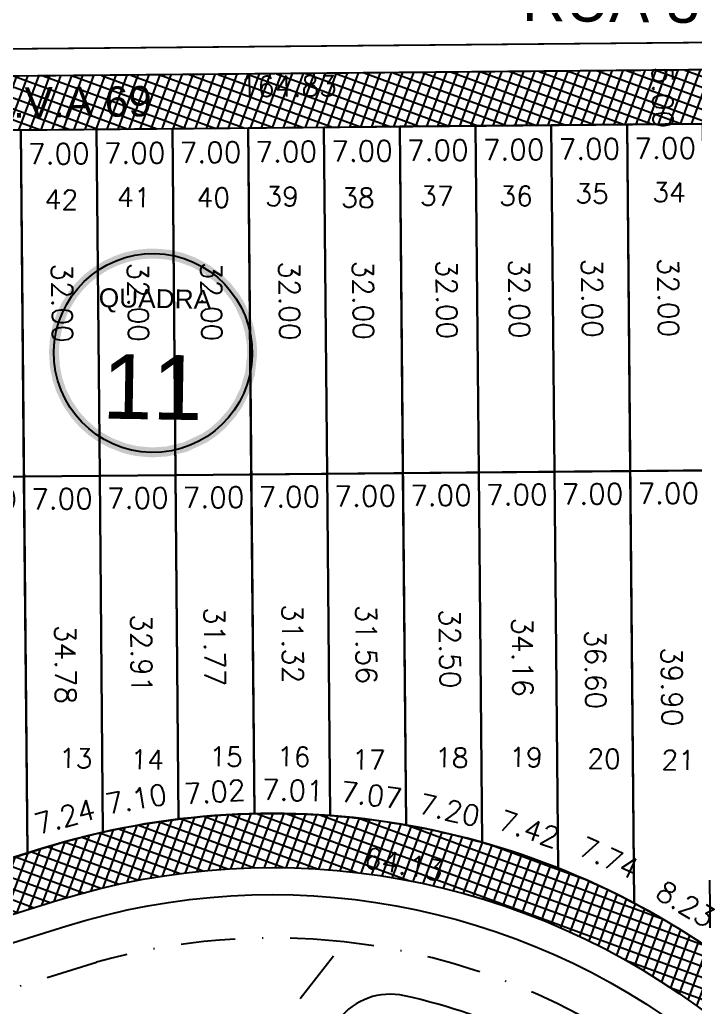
# Model space of a CAD drawing. Header units: millimetres. Extents: x -4430026 to 4783824, y 584 to 9593110.
# Drawn here: x 2492.1 to 2554.4, y 1413.8 to 1505 of the extents above; entities that cross this region are included whole.
import ezdxf
from ezdxf.enums import TextEntityAlignment as Align

# ---------------------------------------------------------------- set-up
doc = ezdxf.new("R2010")
doc.units = ezdxf.units.MM
doc.linetypes.add('CONTINUO', pattern=[0])
doc.linetypes.add('DASHDOT', pattern=[1, 0.5, -0.25, 0, -0.25])
for name, color, linetype in [('Bra-Rua Calçadas', 1, 'Continuous'), ('Calçada', 1, 'Continuous'), ('Cota', 8, 'Continuous'), ('EIXO DAS VIAS', 252, 'DASHDOT'), ('Lotes', 2, 'Continuous'), ('Nomes de Ruas', 3, 'Continuous'), ('Numero de lotes', 5, 'Continuous'), ('númeraçãoquadras', 4, 'Continuous'), ('TXT A.VERDES', 7, 'Continuous'), ('Área Verde Alameda etc.', 92, 'Continuous')]:
    doc.layers.add(name, color=color, linetype=linetype)
doc.styles.add('arcad1', font='romans.shx')
doc.styles.add('ARIAL', font='arial.ttf', dxfattribs={"height": 0.25})
doc.styles.add('ROMANS', font='romans.shx')
doc.styles.add('STYLE1', font='sanss___.ttf')
doc.dimstyles.new('BOLA100', dxfattribs={"dimscale": 0, "dimtxt": 1.9, "dimasz": 0.18, "dimexe": 0.18, "dimexo": 0.063, "dimgap": 0, "dimtad": 1, "dimzin": 4, "dimdsep": 46, "dimtxsty": 'ROMANS', "dimcen": 0.09, "dimse1": 1, "dimse2": 1, "dimsd1": 1, "dimsd2": 1, "dimclrt": 256, "dimaunit": 1, "dimadec": 4, "dimazin": 0, "dimtfac": 1.2, "dimtix": 1, "dimtmove": 2, "dimatfit": 3, "dimfxl": 1, "dimtvp": 2, "dimtolj": 1, "dimtzin": 4, "dimarcsym": 0})

# ---------------------------------------------------------------- blocks, each defined once
blk = doc.blocks.new('*D6608')
at = {"layer": 'DEFPOINTS', "color": 0}
for p in [(2485.446985258242, 1462.749633085031), (2492.446696313551, 1462.813234295745), (2492.474296081939, 1459.775707418147)]:
    blk.add_point(p, dxfattribs=at)
at = {"layer": 'Cota', "insert": (2488.96580896067, 1460.693867596349), "char_height": 1.9, "attachment_point": 5, "rotation": 0.5205902009206878, "style": 'ROMANS'}
blk.add_mtext('\\A1;7.00', dxfattribs=at)
blk = doc.blocks.new('*D6609')
at = {"layer": 'DEFPOINTS', "color": 0}
for p in [(2499.446407375845, 1462.876835504595), (2492.446696314482, 1462.813234295745), (2499.474007144132, 1459.839308638174)]:
    blk.add_point(p, dxfattribs=at)
at = {"layer": 'Cota', "insert": (2495.965520019844, 1460.757468816348), "char_height": 1.9, "attachment_point": 5, "rotation": 0.5205902009206878, "style": 'ROMANS'}
blk.add_mtext('\\A1;7.00', dxfattribs=at)
blk = doc.blocks.new('*D6610')
at = {"layer": 'DEFPOINTS', "color": 0}
for p in [(2499.446407375845, 1462.876835504595), (2506.446118434878, 1462.940436711584), (2506.473718203182, 1459.902909843299)]:
    blk.add_point(p, dxfattribs=at)
at = {"layer": 'Cota', "insert": (2502.965231080067, 1460.821070021484), "char_height": 1.9, "attachment_point": 5, "rotation": 0.5205902009206878, "style": 'ROMANS'}
blk.add_mtext('\\A1;7.00', dxfattribs=at)
blk = doc.blocks.new('*D6611')
at = {"layer": 'DEFPOINTS', "color": 0}
for p in [(2506.446118434878, 1462.940436711584), (2513.445829487859, 1463.004037926022), (2513.47342925618, 1459.966511055875)]:
    blk.add_point(p, dxfattribs=at)
at = {"layer": 'Cota', "insert": (2509.964942136057, 1460.884671234087), "char_height": 1.9, "attachment_point": 5, "rotation": 0.5205902009206878, "style": 'ROMANS'}
blk.add_mtext('\\A1;7.00', dxfattribs=at)
blk = doc.blocks.new('*D6612')
at = {"layer": 'DEFPOINTS', "color": 0}
for p in [(2513.445829487393, 1463.004037929748), (2520.445540546893, 1463.067639138598), (2520.47314031518, 1460.030112272177)]:
    blk.add_point(p, dxfattribs=at)
at = {"layer": 'Cota', "insert": (2516.964653191823, 1460.94827245036), "char_height": 1.9, "attachment_point": 5, "rotation": 0.5205902009206878, "style": 'ROMANS'}
blk.add_mtext('\\A1;7.00', dxfattribs=at)
blk = doc.blocks.new('*D6613')
at = {"layer": 'DEFPOINTS', "color": 0}
for p in [(2520.445540546893, 1463.067639138598), (2527.445251606858, 1463.131240347449), (2527.472851375145, 1460.093713481027)]:
    blk.add_point(p, dxfattribs=at)
at = {"layer": 'Cota', "insert": (2523.964364251555, 1461.011873659208), "char_height": 1.9, "attachment_point": 5, "rotation": 0.5205902009206878, "style": 'ROMANS'}
blk.add_mtext('\\A1;7.00', dxfattribs=at)
blk = doc.blocks.new('*D6614')
at = {"layer": 'DEFPOINTS', "color": 0}
for p in [(2527.445251606858, 1463.131240347449), (2534.444962658907, 1463.194841561888), (2534.472562427245, 1460.157314689878)]:
    blk.add_point(p, dxfattribs=at)
at = {"layer": 'Cota', "insert": (2530.964075307587, 1461.075474868095), "char_height": 1.9, "attachment_point": 5, "rotation": 0.5205902009206878, "style": 'ROMANS'}
blk.add_mtext('\\A1;7.00', dxfattribs=at)
blk = doc.blocks.new('*D6615')
at = {"layer": 'DEFPOINTS', "color": 0}
for p in [(2534.444962658907, 1463.194841561888), (2541.444673721201, 1463.258442770738), (2541.472273489454, 1460.220915908042)]:
    blk.add_point(p, dxfattribs=at)
at = {"layer": 'Cota', "insert": (2537.9637863647, 1461.139076086212), "char_height": 1.9, "attachment_point": 5, "rotation": 0.5205902009206878, "style": 'ROMANS'}
blk.add_mtext('\\A1;7.00', dxfattribs=at)
blk = doc.blocks.new('*D6616')
at = {"layer": 'DEFPOINTS', "color": 0}
for p in [(2541.444673721201, 1463.258442770738), (2548.444384779769, 1463.322043983314), (2548.47198454809, 1460.284517113167)]:
    blk.add_point(p, dxfattribs=at)
at = {"layer": 'Cota', "insert": (2544.963497425182, 1461.202677291354), "char_height": 1.9, "attachment_point": 5, "rotation": 0.5205902009206878, "style": 'ROMANS'}
blk.add_mtext('\\A1;7.00', dxfattribs=at)
blk = doc.blocks.new('*D6617')
at = {"layer": 'DEFPOINTS', "color": 0}
for p in [(2548.444384779769, 1463.322043983314), (2555.444095835077, 1463.385645192165), (2555.471695603263, 1460.348118336921)]:
    blk.add_point(p, dxfattribs=at)
at = {"layer": 'Cota', "insert": (2551.963208482001, 1461.266278515122), "char_height": 1.9, "attachment_point": 5, "rotation": 0.5205902009206878, "style": 'ROMANS'}
blk.add_mtext('\\A1;7.00', dxfattribs=at)
blk = doc.blocks.new('*D6646')
at = {"layer": 'DEFPOINTS', "color": 0}
for p in [(2492.347030839546, 1429.37022354653), (2492.76265977834, 1428.039478952114), (2485.782180695316, 1425.859279140879)]:
    blk.add_point(p, dxfattribs=at)
at = {"layer": 'Cota', "insert": (2488.573572063785, 1429.186923985725), "char_height": 1.9, "attachment_point": 5, "rotation": 17.34505162627025, "style": 'ROMANS'}
blk.add_mtext('\\A1;7.31', dxfattribs=at)
blk = doc.blocks.new('*D6961')
at = {"layer": 'DEFPOINTS', "color": 0}
for p in [(2492.446696319605, 1462.813234297607, 51.85376853344381), (2495.173530212016, 1462.838011025732), (2492.762659783462, 1428.039478953977, 51.85376853344381)]:
    blk.add_point(p, dxfattribs=at)
at = {"layer": 'Cota', "insert": (2496.281472730294, 1445.459764946841), "char_height": 1.9, "attachment_point": 5, "rotation": 270.5205901577026, "style": 'ROMANS'}
blk.add_mtext('\\A1;34.78', dxfattribs=at)
blk = doc.blocks.new('*D6962')
at = {"layer": 'DEFPOINTS', "color": 0}
for p in [(2499.446407372584, 1462.876835502733, 51.85376853344381), (2502.195214212274, 1462.90181188325), (2499.745418622611, 1429.968777881984, 51.85376853344381)]:
    blk.add_point(p, dxfattribs=at)
at = {"layer": 'Cota', "insert": (2503.294680623636, 1446.456414665948), "char_height": 1.9, "attachment_point": 5, "rotation": 270.5205901666508, "style": 'ROMANS'}
blk.add_mtext('\\A1;32.91', dxfattribs=at)
blk = doc.blocks.new('*D6963')
at = {"layer": 'DEFPOINTS', "color": 0}
for p in [(2506.446118432083, 1462.940436713446, 51.85376853344381), (2508.959447551864, 1462.963273481401), (2506.734732953818, 1431.176603788558, 51.85376853344381)]:
    blk.add_point(p, dxfattribs=at)
at = {"layer": 'Cota', "insert": (2510.053715599081, 1447.08998861196), "char_height": 1.9, "attachment_point": 5, "rotation": 270.52059016242595, "style": 'ROMANS'}
blk.add_mtext('\\A1;31.77', dxfattribs=at)
blk = doc.blocks.new('*D6964')
at = {"layer": 'DEFPOINTS', "color": 0}
for p in [(2513.445829487859, 1463.004037935335, 51.85376853344381), (2516.166926632042, 1463.028762537867), (2513.730409851285, 1431.684189083103, 51.85376853344381)]:
    blk.add_point(p, dxfattribs=at)
at = {"layer": 'Cota', "insert": (2517.259177600105, 1447.377469704677), "char_height": 1.9, "attachment_point": 5, "rotation": 270.520590157836, "style": 'ROMANS'}
blk.add_mtext('\\A1;31.32', dxfattribs=at)
blk = doc.blocks.new('*D6965')
at = {"layer": 'DEFPOINTS', "color": 0}
for p in [(2520.445540550618, 1463.067639140461, 51.85376853344381), (2522.971243520608, 1463.090588340195), (2520.732330368354, 1431.504625927706, 51.85376853344381)]:
    blk.add_point(p, dxfattribs=at)
at = {"layer": 'Cota', "insert": (2524.064599215826, 1447.317713326718), "char_height": 1.9, "attachment_point": 5, "rotation": 270.5205901562666, "style": 'ROMANS'}
blk.add_mtext('\\A1;31.56', dxfattribs=at)
blk = doc.blocks.new('*D6966')
at = {"layer": 'DEFPOINTS', "color": 0}
for p in [(2527.445251606392, 1463.131240347449, 51.85376853344381), (2530.690091812387, 1463.160723816767), (2527.740559267799, 1430.630785176579, 51.85376853344381)]:
    blk.add_point(p, dxfattribs=at)
at = {"layer": 'Cota', "insert": (2531.787706429441, 1446.919127824237), "char_height": 1.9, "attachment_point": 5, "rotation": 270.5205901564917, "style": 'ROMANS'}
blk.add_mtext('\\A1;32.50', dxfattribs=at)
blk = doc.blocks.new('*D6967')
at = {"layer": 'DEFPOINTS', "color": 0}
for p in [(2534.444962659838, 1463.194841561888, 51.85376853344381), (2537.388694548371, 1463.221589082412), (2534.755354938085, 1429.034230427865, 51.85376853344381)]:
    blk.add_point(p, dxfattribs=at)
at = {"layer": 'Cota', "insert": (2538.493851473844, 1446.149915108424), "char_height": 1.9, "attachment_point": 5, "rotation": 270.52059016362966, "style": 'ROMANS'}
blk.add_mtext('\\A1;34.16', dxfattribs=at)
blk = doc.blocks.new('*D6968')
at = {"layer": 'DEFPOINTS', "color": 0}
for p in [(2541.44467371794, 1463.258442772601, 51.85376853344381), (2544.122715531259, 1463.282776163215), (2541.777211127324, 1426.660621246371, 51.85376853344381)]:
    blk.add_point(p, dxfattribs=at)
at = {"layer": 'Cota', "insert": (2545.238945022302, 1444.992496993068), "char_height": 1.9, "attachment_point": 5, "rotation": 270.52059016028846, "style": 'ROMANS'}
blk.add_mtext('\\A1;36.60', dxfattribs=at)
blk = doc.blocks.new('*D6969')
at = {"layer": 'DEFPOINTS', "color": 0}
for p in [(2548.444384780699, 1463.322043983314, 51.85376853344381), (2551.155623725021, 1463.346679011243), (2548.80694788274, 1423.419706350241, 51.85376853344381)]:
    blk.add_point(p, dxfattribs=at)
at = {"layer": 'Cota', "insert": (2552.286866062394, 1443.404141787489), "char_height": 1.9, "attachment_point": 5, "rotation": 270.5205901491315, "style": 'ROMANS'}
blk.add_mtext('\\A1;39.90', dxfattribs=at)
blk = doc.blocks.new('*D6984')
at = {"layer": 'DEFPOINTS', "color": 0}
for p in [(2492.155947924114, 1494.811913417701, 51.85376853344381), (2485.156236867408, 1494.7483122014, 51.85376853344381), (2492.184747252684, 1491.642367450569)]:
    blk.add_point(p, dxfattribs=at)
at = {"layer": 'Cota', "insert": (2488.67626013069, 1492.560527628764), "char_height": 1.9, "attachment_point": 5, "rotation": 0.5205902009206878, "style": 'ROMANS'}
blk.add_mtext('\\A1;7.00', dxfattribs=at)
blk = doc.blocks.new('*D6985')
at = {"layer": 'DEFPOINTS', "color": 0}
for p in [(2492.155947925045, 1494.811913417701, 51.85376853344381), (2499.155658982216, 1494.875514628415, 51.85376853344381), (2499.18445831082, 1491.705968657557)]:
    blk.add_point(p, dxfattribs=at)
at = {"layer": 'Cota', "insert": (2495.675971188619, 1492.62412883575), "char_height": 1.9, "attachment_point": 5, "rotation": 0.5205902009206878, "style": 'ROMANS'}
blk.add_mtext('\\A1;7.00', dxfattribs=at)
blk = doc.blocks.new('*D6986')
at = {"layer": 'DEFPOINTS', "color": 0}
for p in [(2499.155658983147, 1494.875514628414, 51.85376853344381), (2506.155370040318, 1494.93911584099), (2506.184169368973, 1491.769569864545)]:
    blk.add_point(p, dxfattribs=at)
at = {"layer": 'Cota', "insert": (2502.675682246764, 1492.687730042738), "char_height": 1.9, "attachment_point": 5, "rotation": 0.5205902009206878, "style": 'ROMANS'}
blk.add_mtext('\\A1;7.00', dxfattribs=at)
blk = doc.blocks.new('*D6987')
at = {"layer": 'DEFPOINTS', "color": 0}
for p in [(2506.155370040318, 1494.93911584099), (2513.155081097955, 1495.002717049841), (2513.183880426577, 1491.833171077121)]:
    blk.add_point(p, dxfattribs=at)
at = {"layer": 'Cota', "insert": (2509.675393304151, 1492.751331255312), "char_height": 1.9, "attachment_point": 5, "rotation": 0.5205902009206878, "style": 'ROMANS'}
blk.add_mtext('\\A1;7.00', dxfattribs=at)
blk = doc.blocks.new('*D6988')
at = {"layer": 'DEFPOINTS', "color": 0}
for p in [(2513.155081097955, 1495.002717049841), (2520.154792155592, 1495.06631826428), (2520.183591484213, 1491.89677229156)]:
    blk.add_point(p, dxfattribs=at)
at = {"layer": 'Cota', "insert": (2516.675104361762, 1492.814932469751), "char_height": 1.9, "attachment_point": 5, "rotation": 0.5205902009206878, "style": 'ROMANS'}
blk.add_mtext('\\A1;7.00', dxfattribs=at)
blk = doc.blocks.new('*D6989')
at = {"layer": 'DEFPOINTS', "color": 0}
for p in [(2520.154792154661, 1495.066318262417), (2527.154503211832, 1495.129919474993, 51.85376853344381), (2527.183302540419, 1491.960373505999)]:
    blk.add_point(p, dxfattribs=at)
at = {"layer": 'Cota', "insert": (2523.67481541821, 1492.878533684192), "char_height": 1.9, "attachment_point": 5, "rotation": 0.5205902009206878, "style": 'ROMANS'}
blk.add_mtext('\\A1;7.00', dxfattribs=at)
blk = doc.blocks.new('*D6990')
at = {"layer": 'DEFPOINTS', "color": 0}
for p in [(2527.154503212298, 1495.129919474993, 51.85376853344381), (2534.154214269469, 1495.193520683844, 51.85376853344381), (2534.183013598073, 1492.023974712986)]:
    blk.add_point(p, dxfattribs=at)
at = {"layer": 'Cota', "insert": (2530.674526475881, 1492.942134891179), "char_height": 1.9, "attachment_point": 5, "rotation": 0.5205902009206878, "style": 'ROMANS'}
blk.add_mtext('\\A1;7.00', dxfattribs=at)
blk = doc.blocks.new('*D6991')
at = {"layer": 'DEFPOINTS', "color": 0}
for p in [(2534.154214269469, 1495.193520683844, 51.85376853344381), (2541.153925327106, 1495.25712188897, 51.85376853344381), (2541.182724655643, 1492.087575925562)]:
    blk.add_point(p, dxfattribs=at)
at = {"layer": 'Cota', "insert": (2537.674237533234, 1493.005736103754), "char_height": 1.9, "attachment_point": 5, "rotation": 0.5205902009206878, "style": 'ROMANS'}
blk.add_mtext('\\A1;7.00', dxfattribs=at)
blk = doc.blocks.new('*D6992')
at = {"layer": 'DEFPOINTS', "color": 0}
for p in [(2541.153925325243, 1495.257121890832, 51.85376853344381), (2548.153636384742, 1495.320723110859), (2548.182435713414, 1492.15117713255)]:
    blk.add_point(p, dxfattribs=at)
at = {"layer": 'Cota', "insert": (2544.673948590007, 1493.069337310733), "char_height": 1.9, "attachment_point": 5, "rotation": 0.5205902009206878, "style": 'ROMANS'}
blk.add_mtext('\\A1;7.00', dxfattribs=at)
blk = doc.blocks.new('*D6993')
at = {"layer": 'DEFPOINTS', "color": 0}
for p in [(2548.153636385208, 1495.320723108996), (2555.153347437258, 1495.384324312259, 51.85376853344381), (2555.182146765845, 1492.214778343264)]:
    blk.add_point(p, dxfattribs=at)
at = {"layer": 'Cota', "insert": (2551.673659646238, 1493.132938521481), "char_height": 1.9, "attachment_point": 5, "rotation": 0.5205902009206878, "style": 'ROMANS'}
blk.add_mtext('\\A1;7.00', dxfattribs=at)
blk = doc.blocks.new('*D7000')
at = {"layer": 'DEFPOINTS', "color": 0}
for p in [(2548.15363638614, 1495.320723103408, 51.85376853344381), (2550.864875335585, 1495.345358131322), (2548.4443847807, 1463.322043983315, 51.85376853344381)]:
    blk.add_point(p, dxfattribs=at)
at = {"layer": 'Cota', "insert": (2551.960210315809, 1479.354650164005), "char_height": 1.9, "attachment_point": 5, "rotation": 270.5205901478312, "style": 'ROMANS'}
blk.add_mtext('\\A1;32.00', dxfattribs=at)
blk = doc.blocks.new('*D7001')
at = {"layer": 'DEFPOINTS', "color": 0}
for p in [(2541.153925325244, 1495.257121890832, 51.85376853344381), (2543.831967140914, 1495.281455280885), (2541.444673717941, 1463.258442772601, 51.85376853344381)]:
    blk.add_point(p, dxfattribs=at)
at = {"layer": 'Cota', "insert": (2544.927302121129, 1479.290747314508), "char_height": 1.9, "attachment_point": 5, "rotation": 270.5205901478312, "style": 'ROMANS'}
blk.add_mtext('\\A1;32.00', dxfattribs=at)
blk = doc.blocks.new('*D7002')
at = {"layer": 'DEFPOINTS', "color": 0}
for p in [(2534.154214269003, 1495.193520683844, 51.85376853344381), (2537.097946147788, 1495.220268204839), (2534.444962659838, 1463.194841561888, 51.85376853344381)]:
    blk.add_point(p, dxfattribs=at)
at = {"layer": 'Cota', "insert": (2538.193281135467, 1479.229560237118), "char_height": 1.9, "attachment_point": 5, "rotation": 270.52059017451273, "style": 'ROMANS'}
blk.add_mtext('\\A1;32.00', dxfattribs=at)
blk = doc.blocks.new('*D7003')
at = {"layer": 'DEFPOINTS', "color": 0}
for p in [(2527.154503212298, 1495.129919471268, 51.85376853344381), (2530.399343417383, 1495.159402940088), (2527.445251606393, 1463.131240347449, 51.85376853344381)]:
    blk.add_point(p, dxfattribs=at)
at = {"layer": 'Cota', "insert": (2531.494678397623, 1479.168694970911), "char_height": 1.9, "attachment_point": 5, "rotation": 270.5205901478312, "style": 'ROMANS'}
blk.add_mtext('\\A1;32.00', dxfattribs=at)
blk = doc.blocks.new('*D7004')
at = {"layer": 'DEFPOINTS', "color": 0}
for p in [(2520.154792154661, 1495.06631825683, 51.85376853344381), (2522.680495127465, 1495.089267456217), (2520.445540548756, 1463.067639138599, 51.85376853344381)]:
    blk.add_point(p, dxfattribs=at)
at = {"layer": 'Cota', "insert": (2523.77583010768, 1479.098559489834), "char_height": 1.9, "attachment_point": 5, "rotation": 270.5205901478312, "style": 'ROMANS'}
blk.add_mtext('\\A1;32.00', dxfattribs=at)
blk = doc.blocks.new('*D7005')
at = {"layer": 'DEFPOINTS', "color": 0}
for p in [(2513.155081097024, 1495.002717047979, 51.85376853344381), (2515.876178239832, 1495.027441650022), (2513.445829487393, 1463.004037929747, 51.85376853344381)]:
    blk.add_point(p, dxfattribs=at)
at = {"layer": 'Cota', "insert": (2516.971513220046, 1479.036733683656), "char_height": 1.9, "attachment_point": 5, "rotation": 270.5205901478312, "style": 'ROMANS'}
blk.add_mtext('\\A1;32.00', dxfattribs=at)
blk = doc.blocks.new('*D7006')
at = {"layer": 'DEFPOINTS', "color": 0}
for p in [(2506.155370043578, 1494.939115835403, 51.85376853344381), (2508.668699157766, 1494.961952603837), (2506.446118434878, 1462.940436711584, 51.85376853344381)]:
    blk.add_point(p, dxfattribs=at)
at = {"layer": 'Cota', "insert": (2509.764034145453, 1478.971244635183), "char_height": 1.9, "attachment_point": 5, "rotation": 270.52059017451273, "style": 'ROMANS'}
blk.add_mtext('\\A1;32.00', dxfattribs=at)
blk = doc.blocks.new('*D7007')
at = {"layer": 'DEFPOINTS', "color": 0}
for p in [(2499.15565898501, 1494.875514628414), (2501.904465810745, 1494.900491009182), (2499.446407373517, 1462.876835502733, 51.85376853344381)]:
    blk.add_point(p, dxfattribs=at)
at = {"layer": 'Cota', "insert": (2502.99980079844, 1478.909783039609), "char_height": 1.9, "attachment_point": 5, "rotation": 270.52059017451273, "style": 'ROMANS'}
blk.add_mtext('\\A1;32.00', dxfattribs=at)
blk = doc.blocks.new('*D7008')
at = {"layer": 'DEFPOINTS', "color": 0}
for p in [(2492.155947925045, 1494.811913413976), (2494.882781810458, 1494.836690141567), (2492.446696319605, 1462.813234297608, 51.85376853344381)]:
    blk.add_point(p, dxfattribs=at)
at = {"layer": 'Cota', "insert": (2495.978116790665, 1478.845982176112), "char_height": 1.9, "attachment_point": 5, "rotation": 270.5205901478312, "style": 'ROMANS'}
blk.add_mtext('\\A1;32.00', dxfattribs=at)
blk = doc.blocks.new('*D7576')
at = {"layer": 'DEFPOINTS', "color": 0}
for p in [(2495.459474573036, 1424.050312031188), (2495.57522015214, 1423.679722331513), (2473.358538041228, 1416.740828080151)]:
    blk.add_point(p, dxfattribs=at)
at = {"layer": 'Cota', "insert": (2484.067914283136, 1421.487665250259), "char_height": 1.9, "attachment_point": 5, "rotation": 17.34505163854387, "style": 'ROMANS'}
blk.add_mtext('\\A1;23.28', dxfattribs=at)
blk = doc.blocks.new('NUM_quadra')
at = {"color": 6, "const_width": 0.02}
blk.add_lwpolyline([(-0.0133520432061038, 0.1995538096409646), (-0.03396137207856104, 0.197095472313652), (-0.0578817124285985, 0.1914411329007772), (-0.07790545024554181, 0.1842029880920486), (-0.0980839678893761, 0.1742972611462264), (-0.1207629871017981, 0.1594249069193736), (-0.1377379490426744, 0.1450112319564166), (-0.1520556984439002, 0.1299194541657934), (-0.1625180437624446, 0.1165670856272393), (-0.1764344977441241, 0.09418528550563855), (-0.1852438537613963, 0.07539704665055813), (-0.1940684209960429, 0.04834716095183544), (-0.1985176143253418, 0.02430548914494118), (-0.2, 2.449293598294707e-17), (-0.1977479207858246, -0.02992924698156066), (-0.1921041628016216, -0.05564162681201971), (-0.1838936225002688, -0.07863291679524947), (-0.1712831141684111, -0.1032574200760946), (-0.1545538230998021, -0.126937448238237), (-0.1388948904680539, -0.143903472514972), (-0.1218702926523065, -0.1585800484576833), (-0.1045798103362554, -0.1704789232428245), (-0.08309400008057272, -0.1819213762882465), (-0.05305444697320133, -0.1928347107145593), (-0.03024527360995229, -0.1976998316242559), (-3.673940397442059e-17, -0.2), (0.03093315800827364, -0.1975933696651666), (0.06772550614199915, -0.1881841008635162), (0.1069104891608479, -0.1690270608730692), (0.1240420910364873, -0.1568870920480579), (0.1407237443089076, -0.1421155437933556), (0.1613804970022024, -0.118136934052489), (0.1736687274357323, -0.09919260612995974), (0.1869657857282061, -0.0710196801389201), (0.1962420223455323, -0.03858845249210724), (0.2, 0), (0.1989460999390915, 0.02050486086334195), (0.1943382022861565, 0.04725106487884616), (0.1870936531840374, 0.07068214016462095), (0.1741307933804454, 0.09837919900414235), (0.1635485483198982, 0.1151167769808291), (0.147166134549038, 0.1354331157505226), (0.1285083774114599, 0.1532501123493023), (0.1062576314788641, 0.1694382358043837), (0.07819320380287934, 0.1840810225934259), (0.05327206202334694, 0.1927747063485785), (0.02666753040880443, 0.1982141337591634), (1.224646799147353e-17, 0.2)], close=True, dxfattribs=at)
blk.add_circle((0, 0), 0.2)
at = {"color": 3, "insert": (-0.1114319926046001, 0.1285282569724242), "char_height": 0.038, "width": 0.2663, "attachment_point": 1, "style": 'STYLE1'}
blk.add_mtext('\\fArial|b0|i0|c0|p34;QUADRA', dxfattribs=at)
at = {"color": 3, "style": 'STYLE1'}
blk.add_attdef('00', text='', height=0.13, dxfattribs=at).set_placement((-2.886579864025407e-15, -0.1334628551621867), align=Align.CENTER)

msp = doc.modelspace()

# ---------------------------------------------------------------- hatches: boundary and pattern name
at = {"layer": 'Área Verde Alameda etc.'}
h = msp.add_hatch(dxfattribs=at)
h.set_pattern_fill('ANSI37', color=256, scale=0.3, angle=24.82082076021936, style=0)
h.set_pattern_definition([(69.82082076021932, (-350710.3129513949, -9590084.730252339), (-0.8940340631347666, 0.3285716724776191), []), (159.8208207602193, (-350710.3129513949, -9590084.730252339), (-0.3285716724776191, -0.8940340631347666), [])])
edge = h.paths.add_edge_path()
edge.add_arc((2600.120399807742, 1496.791659284432), 4.000000000018944, 359.7053121100107, 450.4169223390604)
edge.add_line((2600.091293394436, 1500.791553385604), (2485.234669551124, 1499.729037115399))
edge.add_line((2485.234669551124, 1499.729037115399), (2433.58246809045, 1499.27861682703))
edge.add_line((2433.58246809045, 1499.27861682703), (2433.581186631565, 1499.278605416466))
edge.add_arc((2433.612987830931, 1495.778749894399), 3.499999998802781, 90.52059987980992, 168.7181959123694)
edge.add_arc((2433.612987829883, 1495.778749892537), 3.499999997752149, 168.7181958791112, 179.7053120488335)
edge.add_line((2430.113034125288, 1495.796751275707), (2430.105068931227, 1494.248102849398))
edge.add_line((2430.105068931227, 1494.248102849398), (2464.15710369764, 1494.557508571122))
edge.add_line((2464.15710369764, 1494.557508571122), (2562.153058498969, 1495.44792552856))
edge.add_line((2562.153058498969, 1495.44792552856), (2596.115022810047, 1495.756512843121))
edge.add_line((2596.115022810047, 1495.756512843121), (2596.115040914958, 1495.754555909012))
edge.add_line((2596.115040914958, 1495.754555909012), (2599.115195174572, 1495.782309752006))
edge.add_line((2599.115195174572, 1495.782309752006), (2598.808382152451, 1436.129582868938))
edge.add_arc((2594.308441673451, 1436.15272749779), 4.499999998709352, 322.0935771981903, 359.7053121336411, ccw=False)
edge.add_line((2597.859010158443, 1433.388046065394), (2575.18625128396, 1404.270339373548))
edge.add_line((2575.18625128396, 1404.270339373548), (2559.328282682562, 1416.618286347065))
edge.add_arc((2515.400566556711, 1360.203698199291), 71.49999999941477, 52.09357717580588, 107.345051636251)
edge.add_line((2494.084592598827, 1428.452355725739), (2471.821222523098, 1421.498879509095))
edge.add_line((2471.821222523098, 1421.498879509095), (2471.821222124492, 1421.498923335273))
edge.add_arc((2463.37133346747, 1448.717471823145), 28.50000000180173, 266.0849091851491, 287.24674511473023, ccw=False)
edge.add_arc((2463.506333778483, 1464.553832843948), 44.31873187325987, 230.6280255411862, 267.308765989116, ccw=False)
edge.add_arc((2463.371333460427, 1448.717471817557), 33.50000000160471, 213.3648967111038, 271.758041465927)
edge.add_arc((2463.371333459263, 1448.717471815694), 33.49999999942933, 271.7580414680149, 278.334113793074)
edge.add_arc((2463.371333418576, 1448.71747179148), 33.49999998136616, 278.3341138679301, 280.7380267721213)
edge.add_arc((2463.371333435456, 1448.717471843634), 33.50000002946208, 280.7380267271366, 283.1585204663675)
edge.add_arc((2463.371333306759, 1448.717471784029), 33.50000000072752, 283.1585207039087, 284.2421387254842)
edge.add_arc((2463.371333556703, 1448.717471836183), 33.49999998978848, 284.2421382891939, 287.3450514675355)
edge.add_line((2473.358538041228, 1416.740828080151), (2495.575220152141, 1423.679722331513))
edge.add_arc((2515.40056656195, 1360.203698203016), 66.49999999571736, 52.093577173756785, 107.34505163857901, ccw=False)
edge.add_line((2556.256414426827, 1412.673210252125), (2573.29790585382, 1399.403702797417))
edge.add_arc((2575.448213640471, 1402.165256062571), 3.500000001945207, 232.093577112443, 302.3188004698627)
edge.add_arc((2575.448213622718, 1402.165256055121), 3.500000005087499, 302.3188007806744, 322.0935774433352)
edge.add_line((2578.209766902832, 1400.014948282439), (2601.804086253384, 1430.316177802209))
edge.add_arc((2594.308441675488, 1436.152727494065), 9.499999997033388, 322.0935771866016, 334.2591320507128)
edge.add_arc((2594.308441670599, 1436.15272749034), 9.500000000155616, 334.259132083758, 359.7053121549581)
edge.add_line((2603.808316018303, 1436.103866610725), (2604.120346901344, 1496.771086279351))

# ---------------------------------------------------------------- linework, layer by layer
at = {"layer": 'Bra-Rua Calçadas'}
for points in [[(2434.763421366793, 1431.28654052322, 0.344283246610583), (2473.358538037503, 1416.740828083877), (2495.575220148881, 1423.67972232965, -0.2458617216254934), (2556.256414422171, 1412.67321025585), (2573.297905855683, 1399.403702793692, 0.4142135623732232), (2578.209766902832, 1400.014948282439), (2601.804086253384, 1430.316177802209, 0.1656015335319785), (2603.808316018303, 1436.103866610725), (2604.120346901344, 1496.771086279351, 0.4190157121770457), (2600.075503110291, 1500.791407309521), (2485.234669549727, 1499.729037119124), (2433.582468089518, 1499.278616825167, 0.4101588972071159), (2430.113034124357, 1495.796751275707), (2430.089630987366, 1491.246549993802)], [(2473.358538041228, 1416.740828080151), (2495.575220152141, 1423.679722331513, -0.2458617216415196), (2556.256414426827, 1412.673210252125), (2573.29790585382, 1399.403702797417, 0.3163795420041339), (2577.319417509121, 1399.207453483764, 0.08649850411681373), (2578.209766902832, 1400.014948282439), (2601.804086253384, 1430.316177802209, 0.05313216023687178), (2602.865732653869, 1432.026861395736, 0.111488412699932), (2603.808316018303, 1436.103866610725), (2604.120346901344, 1496.771086279351, 0.4178559753552432), (2600.091293394436, 1500.791553385604), (2485.234669551124, 1499.729037115399)], [(2464.15710369764, 1494.557508571122), (2562.153058498969, 1495.44792552856), (2596.115022810047, 1495.756512843121), (2596.115040914958, 1495.754555909012), (2599.115195174572, 1495.782309752006), (2598.808382152451, 1436.129582868938, -0.1656015335354565), (2597.859010158443, 1433.388046065394), (2575.18625128396, 1404.270339373548), (2559.328282682562, 1416.618286347065, 0.2458617216240918), (2494.084592598827, 1428.452355725739), (2471.821222523098, 1421.498879509095)]]:
    msp.add_lwpolyline(points, format="xyb", dxfattribs=at)
at = {"layer": 'Calçada', "lineweight": -3}
msp.add_line((2600.568486352322, 1503.295999031563), (2433.558472509832, 1501.778502233375), dxfattribs=at)
msp.add_line((2600.568486352322, 1503.295999031563), (2433.558472509832, 1501.778502233375), dxfattribs=at)
for points in [[(2606.622922317927, 1497.265387184967, 0.4183873915324101), (2600.568486352322, 1503.295999031563), (2433.558472509832, 1501.778502233375, 0.4100520153660303), (2427.613067192362, 1495.809609405745), (2427.371809614693, 1448.902628863279, 0.5075470004174796), (2474.103851815091, 1414.354511387695), (2496.320533921347, 1421.293405637194, -0.2458617216255042), (2554.720480293838, 1410.700672203724), (2571.76197172409, 1397.431164754603, 0.41421356237337), (2580.182304949836, 1398.479014150847), (2603.776624299922, 1428.780243672479, 0.1656015335320142), (2606.308282955421, 1436.091008484412)], [(2606.622922318393, 1497.265387184967, 0.4183873915324101), (2600.568486352322, 1503.295999031563), (2433.558472509832, 1501.778502233375, 0.4100520153660303), (2427.613067192362, 1495.809609405745), (2427.371809615624, 1448.902628863279, 0.5075470004174796), (2474.103851815556, 1414.354511389558), (2496.320533922279, 1421.293405637194, -0.2458617216255042), (2554.720480294303, 1410.700672203724), (2571.76197172409, 1397.431164754603, 0.41421356237337), (2580.182304952164, 1398.479014148984), (2603.776624299922, 1428.780243672479, 0.1656015335320142), (2606.308282955421, 1436.091008484412)], [(2604.122955384535, 1497.278245315004, 0.3332525206078411), (2600.591201070567, 1500.796102225829), (2433.58118722668, 1499.278605422054, 0.4100520153660964), (2430.113034125288, 1495.796751275707), (2429.871776549482, 1448.889770735104, 0.5075470004174845), (2473.358538038434, 1416.740828083877), (2495.575220149347, 1423.679722331513, -0.2458617216255025), (2556.256414423568, 1412.67321025585), (2573.297905855683, 1399.403702799279, 0.4142135623737496), (2578.209766904229, 1400.014948282439), (2601.804086254315, 1430.316177804072, 0.1656015335320091), (2603.808316019235, 1436.103866610725)], [(2604.122955385466, 1497.278245315004, 0.3332525203878572), (2600.591201070567, 1500.796102225829), (2433.581187227612, 1499.278605422054, 0.4100520153660964), (2430.11303412622, 1495.79675127757), (2429.871776549948, 1448.889770736967, 0.5075470004174845), (2473.358538041228, 1416.740828080151), (2495.575220150278, 1423.679722331513, -0.2458617216255025), (2556.256414423568, 1412.67321025585), (2573.297905855683, 1399.403702799279, 0.4142135623737496), (2578.209766904229, 1400.014948282439), (2601.804086254315, 1430.316177804072, 0.1656015335320091), (2603.808316020166, 1436.103866610725)], [(2567.894831908272, 1382.698709774811, 0.4142135623730618), (2566.846982508769, 1391.119043001954), (2549.805491076653, 1404.388550454799, 0.1110312633120752), (2527.581992123613, 1414.862758489374, 0.2898518237992097), (2521.542748070658, 1412.692672509749), (2372.134329143782, 1220.813486367513, 0.414213562373035), (2373.182178543751, 1212.393153142233), (2407.109832954464, 1185.975086102311, 0.4142135623732438), (2415.530166178813, 1187.022935504142)], [(2567.894831909203, 1382.698709774811, 0.4142135623730618), (2566.846982508303, 1391.119043005679), (2549.805491076653, 1404.388550454799, 0.1110312633120752), (2527.581992123613, 1414.862758489374, 0.2898518237992097), (2521.54274807159, 1412.692672511611), (2372.134329144714, 1220.813486367513, 0.414213562373035), (2373.182178544683, 1212.393153144095), (2407.109832954464, 1185.975086102311, 0.4142135623732438), (2415.530166181141, 1187.022935500417)]]:
    msp.add_lwpolyline(points, format="xyb", close=True, dxfattribs=at)
at = {"layer": 'EIXO DAS VIAS', "ltscale": 10}
msp.add_line((2362.834531747607, 1215.38082878669, 103.7075370668876), (2522.035161195194, 1419.835754629273, 103.7075370668876), dxfattribs=at)
at = {"layer": 'EIXO DAS VIAS', "ltscale": 10, "elevation": 103.7075370668876}
for points in [[(2499.15807739772, 1417.963386096109, -0.09653110382868957), (2522.035161195194, 1419.835754629273)], [(2522.035161195194, 1419.835754629273, -0.1385741010251283), (2552.262985683848, 1407.544611331124, -0.1340300391596249)]]:
    msp.add_lwpolyline(points, format="xyb", dxfattribs=at)
msp.add_lwpolyline([(2475.296353853179, 1410.536404673059), (2499.15807739772, 1417.963386096109)], dxfattribs=at)
at = {"layer": 'Lotes'}
for p, q in [((2492.155947925394, 1494.811913417701), (2485.156236867757, 1494.7483122014)), ((2499.155658981634, 1494.875514628414), (2492.155947925394, 1494.811913417701)), ((2492.155947925394, 1494.811913417701), (2492.762659783812, 1428.039478953976)), ((2506.155370041599, 1494.939115837265), (2499.155658981634, 1494.875514628414)), ((2499.155658983496, 1494.875514628414), (2499.745418622961, 1429.968777881984)), ((2513.155081097373, 1495.002717047978), (2506.155370041599, 1494.939115837265)), ((2506.155370041599, 1494.939115837265), (2506.734732953702, 1431.176603788559)), ((2520.15479215501, 1495.066318256829), (2513.155081097373, 1495.002717047978)), ((2513.15508109877, 1495.002717047978), (2513.730409854428, 1431.684189079378)), ((2527.154503212647, 1495.129919474993), (2520.15479215501, 1495.066318256829)), ((2520.154792155941, 1495.066318256829), (2520.732330367771, 1431.504625927706)), ((2534.154214270749, 1495.193520683844), (2527.154503212647, 1495.129919471268)), ((2527.154503212647, 1495.129919471268), (2527.445251604879, 1463.131240351174)), ((2527.445251604879, 1463.131240351174), (2527.154503212647, 1495.129919474993)), ((2527.445251607207, 1463.131240347449), (2527.154503212647, 1495.129919474993)), ((2527.154503212647, 1495.129919474993), (2527.445251607207, 1463.131240347449)), ((2527.154503212647, 1495.129919474993), (2527.740559268614, 1430.630785176579)), ((2541.153925326524, 1495.257121890832), (2534.154214269818, 1495.193520683844)), ((2534.154214271681, 1495.193520683844), (2534.755354938434, 1429.034230427865)), ((2548.153636385558, 1495.320723103408), (2541.153925325592, 1495.257121890832)), ((2541.153925328386, 1495.25712189642), (2541.755065995605, 1429.097831642304)), ((2555.153347439935, 1495.384324312259), (2548.153636386489, 1495.320723103408)), ((2548.153636385558, 1495.320723103408), (2548.80694788728, 1423.419706348378)), ((2499.446407375728, 1462.876835504595), (2499.745418622029, 1429.968777881984)), ((2499.745418622029, 1429.968777881984), (2499.446407375728, 1462.876835504595)), ((2506.446118435228, 1462.940436711584), (2506.734732951374, 1431.176603792284)), ((2506.734732951374, 1431.176603792284), (2506.446118435228, 1462.940436711584)), ((2513.445829490071, 1463.00403793161), (2513.730409854428, 1431.684189079378)), ((2513.730409854428, 1431.684189079378), (2513.445829491002, 1463.00403793161)), ((2520.732330367771, 1431.504625927706), (2520.445540549104, 1463.067639138598)), ((2520.445540550036, 1463.067639138598), (2520.732330367771, 1431.504625927706)), ((2527.445251603947, 1463.131240351174), (2527.740559268614, 1430.630785176579)), ((2527.740559267682, 1430.630785176579), (2527.445251604879, 1463.131240351174)), ((2534.444962662516, 1463.19484156375), (2534.755354936571, 1429.034230427865)), ((2534.755354936571, 1429.034230427865), (2534.444962662516, 1463.19484156375)), ((2541.444673720618, 1463.258442770738), (2541.777211128605, 1426.660621246372)), ((2541.777211128605, 1426.660621246372), (2541.444673720618, 1463.258442770738)), ((2548.444384777324, 1463.322043985177), (2548.80694788728, 1423.419706348378)), ((2548.806947888212, 1423.419706348378), (2548.444384777324, 1463.322043985177)), ((2492.446696318557, 1462.813234297607), (2492.762659781949, 1428.039478948388)), ((2492.762659781949, 1428.039478948388), (2492.446696318557, 1462.813234297607))]:
    msp.add_line(p, q, dxfattribs=at)
at = {"layer": 'Lotes', "lineweight": -3}
for p, q in [((2598.950601998122, 1463.780956724707), (2429.940468227827, 1462.245286306415)), ((2541.444673721549, 1463.258442770738), (2541.777211128605, 1426.660621246372))]:
    msp.add_line(p, q, dxfattribs=at)
at = {"layer": 'Lotes', "linetype": 'CONTINUO', "lineweight": -3}
for p, q in [((2499.446407375728, 1462.876835508321), (2499.745418622961, 1429.968777881984)), ((2499.745418622961, 1429.968777881984), (2499.446407375728, 1462.876835508321)), ((2506.446118434762, 1462.940436715309), (2506.734732954168, 1431.176603788559)), ((2506.734732954168, 1431.176603788559), (2506.446118434762, 1462.940436715309)), ((2513.445829491933, 1463.00403793161), (2513.730409851634, 1431.684189083103)), ((2513.730409851634, 1431.684189083103), (2513.445829491933, 1463.00403793161)), ((2520.445540550036, 1463.067639138598), (2520.732330368703, 1431.504625927706)), ((2520.732330368703, 1431.504625927706), (2520.445540550036, 1463.067639138598)), ((2527.445251607207, 1463.131240347449), (2527.740559268614, 1430.630785176579)), ((2527.740559268614, 1430.630785176579), (2527.445251607207, 1463.131240347449)), ((2534.444962662516, 1463.19484156375), (2534.755354937502, 1429.034230427865)), ((2534.755354937502, 1429.034230427865), (2534.444962662516, 1463.19484156375)), ((2541.444673721549, 1463.258442770738), (2541.777211128605, 1426.660621246372)), ((2541.777211128605, 1426.660621246372), (2541.444673721549, 1463.258442770738)), ((2548.444384778255, 1463.32204398704), (2548.806947888212, 1423.419706348378)), ((2548.806947888212, 1423.419706348378), (2548.444384778255, 1463.32204398704)), ((2492.446696319954, 1462.813234297607), (2492.762659783812, 1428.039478948388)), ((2492.762659783812, 1428.039478948388), (2492.446696319954, 1462.813234297607))]:
    msp.add_line(p, q, dxfattribs=at)
at = {"layer": 'Lotes'}
msp.add_lwpolyline([(2464.15710369764, 1494.557508571122), (2562.1530584999, 1495.44792552856)], dxfattribs=at)
for points in [[(2492.155947924928, 1494.811913417701), (2485.156236870085, 1494.748312205125), (2485.446985265111, 1462.749633083169), (2492.446696319023, 1462.813234295745)], [(2499.155658983962, 1494.875514626552), (2492.155947924928, 1494.811913415838), (2492.446696318557, 1462.813234297607), (2499.446407377591, 1462.876835504595)], [(2506.155370039736, 1494.93911584099), (2499.155658982099, 1494.875514628414), (2499.446407377125, 1462.876835506458), (2506.446118434762, 1462.940436711584)], [(2513.155081097373, 1495.002717049841), (2506.155370040668, 1494.93911584099), (2506.446118434762, 1462.940436711584), (2513.445829492399, 1463.004037929747)], [(2520.154792157338, 1495.066318260554), (2513.155081098304, 1495.002717049841), (2513.445829492399, 1463.004037929747), (2520.44554054957, 1463.067639138598)], [(2527.154503212181, 1495.12991947313), (2520.15479215501, 1495.066318262417), (2520.445540548639, 1463.067639140461), (2527.445251604879, 1463.131240349312)], [(2534.154214271215, 1495.193520683844), (2527.154503212181, 1495.12991947313), (2527.445251604879, 1463.131240349312), (2534.444962663913, 1463.194841560025)], [(2541.153925328386, 1495.25712189642), (2534.154214271215, 1495.193520683844), (2534.44496266531, 1463.194841560025), (2541.444673721084, 1463.258442768876)], [(2548.153636386955, 1495.320723105271), (2541.153925328386, 1495.25712189642), (2541.444673721549, 1463.258442774464), (2548.444384778721, 1463.322043983314)], [(2555.153347441332, 1495.384324319709), (2548.153636385558, 1495.320723108996), (2548.444384779652, 1463.322043981452), (2555.444095835892, 1463.385645194028)], [(2492.446696314832, 1462.813234295745), (2485.446985259523, 1462.749633085031), (2485.782180695665, 1425.859279140879), (2492.762659778689, 1428.039478952114)]]:
    msp.add_lwpolyline(points, close=True, dxfattribs=at)
for points in [[(2499.446407373865, 1462.876835502733), (2492.446696316694, 1462.813234295745), (2492.762659778689, 1428.039478952114), (2494.084592598827, 1428.452355725739, -0.02049957950408295), (2499.745418619235, 1429.968777880121)], [(2506.446118432899, 1462.940436715309), (2499.446407371537, 1462.876835506458), (2499.745418619235, 1429.968777880121, -0.02481565364930137), (2506.734732950443, 1431.176603790421)], [(2513.445829488674, 1463.004037929747), (2506.446118431037, 1462.940436715309), (2506.734732950443, 1431.176603790421, -0.02453947879329452), (2513.730409853031, 1431.684189079378)], [(2520.445540549104, 1463.067639138598), (2513.445829487742, 1463.004037929747), (2513.730409853031, 1431.684189079378, -0.024504994995275), (2520.732330364977, 1431.504625925843)], [(2527.445251603482, 1463.131240351174), (2520.445540549104, 1463.067639138598), (2520.732330364977, 1431.504625925843, -0.02470912369265633), (2527.740559268148, 1430.630785172854)], [(2534.444962660187, 1463.194841561888), (2527.445251601619, 1463.131240349312), (2527.74055926582, 1430.630785174716, -0.02517044122409012), (2534.755354935174, 1429.034230427865)], [(2541.444673719221, 1463.258442768876), (2534.444962660187, 1463.194841561888), (2534.755354935174, 1429.034230427865, -0.02593416149595639), (2541.777211127674, 1426.660621246372)], [(2548.444384775461, 1463.322043985177), (2541.444673716893, 1463.258442772601), (2541.777211127674, 1426.660621246372, -0.02708575879151529), (2548.806947885418, 1423.419706346516)], [(2555.444095830304, 1463.38564519589), (2548.444384773133, 1463.322043983314), (2548.806947883089, 1423.419706350241, -0.02878244187018541), (2555.845896978268, 1419.164916360799)]]:
    msp.add_lwpolyline(points, format="xyb", close=True, dxfattribs=at)
at = {"layer": 'Área Verde Alameda etc.'}
for points in [[(2434.763421366793, 1431.28654052322, 0.344283246610583), (2473.358538037503, 1416.740828083877), (2495.575220148881, 1423.67972232965, -0.2458617216254934), (2556.256414422171, 1412.67321025585), (2573.297905855683, 1399.403702793692, 0.4142135623732232), (2578.209766902832, 1400.014948282439), (2601.804086253384, 1430.316177802209, 0.1656015335319785), (2603.808316018303, 1436.103866610725), (2604.120346901344, 1496.771086279351, 0.4190157121770457), (2600.075503110291, 1500.791407309521), (2485.234669549727, 1499.729037119124), (2433.582468089518, 1499.278616825167, 0.4101588972071159), (2430.113034124357, 1495.796751275707), (2430.089630987366, 1491.246549993802)], [(2473.358538041228, 1416.740828080151), (2495.575220152141, 1423.679722331513, -0.2458617216415196), (2556.256414426827, 1412.673210252125), (2573.29790585382, 1399.403702797417, 0.3163795420041339), (2577.319417509121, 1399.207453483764, 0.08649850411681373), (2578.209766902832, 1400.014948282439), (2601.804086253384, 1430.316177802209, 0.05313216023687178), (2602.865732653869, 1432.026861395736, 0.111488412699932), (2603.808316018303, 1436.103866610725), (2604.120346901344, 1496.771086279351, 0.4178559753552432), (2600.091293394436, 1500.791553385604), (2485.234669551124, 1499.729037115399)], [(2464.15710369764, 1494.557508571122), (2562.153058498969, 1495.44792552856), (2596.115022810047, 1495.756512843121), (2596.115040914958, 1495.754555909012), (2599.115195174572, 1495.782309752006), (2598.808382152451, 1436.129582868938, -0.1656015335354565), (2597.859010158443, 1433.388046065394), (2575.18625128396, 1404.270339373548), (2559.328282682562, 1416.618286347065, 0.2458617216240918), (2494.084592598827, 1428.452355725739), (2471.821222523098, 1421.498879509095)]]:
    msp.add_lwpolyline(points, format="xyb", dxfattribs=at)

# ---------------------------------------------------------------- block references
at = {"layer": 'númeraçãoquadras', "linetype": 'ByBlock', "extrusion": (0.08441109911141861, -0.001452856403118583, 0.996429955167484)}
ref = msp.add_blockref('NUM_quadra', (1517.107090354736, -2460.962856604188, 313.3326253960367), dxfattribs=dict(at, xscale=45.93175888075766, yscale=45.93175888024863, zscale=45.93175853019476, rotation=270.0385460294471))
ref.add_attrib('00', '11', dxfattribs={"layer": '0', "color": 3, "extrusion": (0.08441109911141861, -0.001452856403118583, 0.996429955167484), "height": 5.971128608923882, "rotation": 270.0385460324998, "style": 'STYLE1'}).set_placement((1510.976911386197, -2460.96698071573, 313.3326253961183), align=Align.CENTER)

# ---------------------------------------------------------------- texts
at = {"layer": 'Cota', "attachment_point": 5, "style": 'ROMANS'}
for s, insert, char_height, rotation in [('\\A1;5.00', (2551.451874743319, 1497.846085218761), 1.9, 270.53001698453613), ('\\A1;164.83', (2516.846818832551, 1498.870810050566), 1.9, 0.5205879059712163), ('\\A1;7.02', (2510.068094570643, 1433.697260348175), 1.899999999999999, 4.149937283541755), ('\\A1;7.01', (2517.288940942834, 1433.839335639078), 1.899999999999999, 358.53098069370037), ('\\A1;7.07', (2524.527040539762, 1433.398291889627), 1.899999999999999, 352.8925960095219), ('\\A1;7.10', (2502.814930784038, 1433.03287324873), 1.899999999999999, 9.804471097332703), ('\\A1;7.24', (2496.215798543055, 1431.417234307204), 1.9, 15.44519125241399), ('\\A1;7.20', (2531.744031446042, 1432.012113710914), 1.899999999999999, 347.1780038237798), ('\\A1;7.42', (2539.085454172908, 1430.270782636527), 1.899999999999999, 341.3231226129591), ('\\A1;7.74', (2546.467909752844, 1427.590609379161), 1.899999999999999, 335.2489119719203), ('\\A1;64.13', (2527.517792818589, 1427.008491104517), 1.9, 349.7193144061678), ('\\A1;8.23', (2553.555859403672, 1423.326241184075), 1.899999999999999, 328.84855677250897)]:
    msp.add_mtext(s, dxfattribs=dict(at, insert=insert, char_height=char_height, rotation=rotation))
at = {"layer": 'Nomes de Ruas', "extrusion": (-0.08417250687747728, 0.02054398709734028, 0.9962393957679576), "style": 'ARIAL'}
msp.add_text('RUA 36  .', height=4, rotation=102.9674616780366, dxfattribs=at).set_placement((-2068.543693332497, 2112.567565660664, -183.7308238296057), align=Align.MIDDLE_CENTER)
at = {"layer": 'Numero de lotes', "style": 'arcad1'}
for s, p in [('41', (2502.600545567797, 1488.604080230046, 103.7075370668876)), ('40', (2509.936829249245, 1488.582230245743, 103.7075370668876)), ('39', (2516.289879981299, 1488.687301393647, 103.7075370668876)), ('38', (2523.295830208679, 1488.562002515469, 103.7075370668876)), ('37', (2530.570225560443, 1488.730588063646, 103.7075370668876)), ('36', (2537.907091914081, 1488.741317510654, 103.7075370668876)), ('35', (2544.918968655971, 1488.94739335594, 103.7075370668876)), ('34', (2552.038688353599, 1489.063102493111, 103.7075370668876)), ('42', (2495.917108439246, 1488.395561136354, 103.7075370668876)), ('13', (2497.232258253602, 1436.797893652741, 103.7075370668876)), ('14', (2503.843551219778, 1436.664736844648, 103.7075370668876)), ('15', (2511.115897419733, 1436.943445943345, 103.7075370668876)), ('16', (2517.368427762167, 1436.944298330743, 103.7075370668876)), ('17', (2524.28810328791, 1436.657721864108, 103.7075370668876)), ('18', (2531.970080576708, 1436.849673118491, 103.7075370668876)), ('19', (2538.814127512147, 1436.890090402264, 103.7075370668876)), ('20', (2546.029134148603, 1436.761598777075, 103.7075370668876)), ('21', (2552.87630940728, 1436.639139534954, 103.7075370668876))]:
    msp.add_text(s, height=1.799999999999999, rotation=358.9753949972398, dxfattribs=at).set_placement(p, align=Align.MIDDLE_CENTER)
at = {"layer": 'TXT A.VERDES', "linetype": 'CONTINUO', "insert": (2488.808022667583, 1498.710537340541, 103.7075370668876), "char_height": 2.799999999999996, "width": 43.98267497603154, "attachment_point": 1, "rotation": 0.6688876633211118, "style": 'arcad1'}
msp.add_mtext('{\\fArial|b0|i0|c0|p34;A.V.A 69}', dxfattribs=at)

# ---------------------------------------------------------------- dimensions: what is measured, and where the dimension line sits
at = {"layer": 'Cota'}
for base, p1, p2, angle, picture, middle in [((2492.184747252684, 1491.642367450569, -51.85376853344381), (2485.156236867408, 1494.7483122014), (2492.155947924113, 1494.811913417701), 180.5205902009207, '*D6984', (2488.67626013069, 1492.560527628764, -51.85376853344381)), ((2499.18445831082, 1491.705968657557, -51.85376853344381), (2492.155947925045, 1494.811913417701), (2499.155658982216, 1494.875514628414), 180.5205902009207, '*D6985', (2495.675971188619, 1492.62412883575, -51.85376853344381)), ((2494.882781810458, 1494.836690141567, -51.85376853344381), (2492.446696319605, 1462.813234297607), (2492.155947925045, 1494.811913413976, -51.85376853344381), 270.5205901478312, '*D7008', (2495.978116790665, 1478.845982176112, -51.85376853344381)), ((2506.184169368973, 1491.769569864545, -51.85376853344381), (2499.155658983147, 1494.875514628414), (2506.155370040318, 1494.93911584099, -51.85376853344381), 180.5205902009207, '*D6986', (2502.675682246764, 1492.687730042738, -51.85376853344381)), ((2501.904465810745, 1494.900491009182, -51.85376853344381), (2499.446407373516, 1462.876835502733), (2499.15565898501, 1494.875514628414, -51.85376853344381), 270.5205901745127, '*D7007', (2502.99980079844, 1478.909783039609, -51.85376853344381)), ((2513.183880426577, 1491.833171077121, -51.85376853344381), (2506.155370040318, 1494.93911584099, -51.85376853344381), (2513.155081097955, 1495.002717049841, -51.85376853344381), 180.5205902009207, '*D6987', (2509.675393304151, 1492.751331255312, -51.85376853344381)), ((2508.668699157766, 1494.961952603837, -51.85376853344381), (2506.446118434878, 1462.940436711584), (2506.155370043578, 1494.939115835402), 270.5205901745127, '*D7006', (2509.764034145453, 1478.971244635183, -51.85376853344381)), ((2520.183591484213, 1491.89677229156, -51.85376853344381), (2513.155081097955, 1495.002717049841, -51.85376853344381), (2520.154792155592, 1495.06631826428, -51.85376853344381), 180.5205902009207, '*D6988', (2516.675104361762, 1492.814932469751, -51.85376853344381)), ((2515.876178239832, 1495.027441650022, -51.85376853344381), (2513.445829487393, 1463.004037929747), (2513.155081097024, 1495.002717047978), 270.5205901478312, '*D7005', (2516.971513220046, 1479.036733683656, -51.85376853344381)), ((2527.183302540419, 1491.960373505999, -51.85376853344381), (2520.154792154661, 1495.066318262417, -51.85376853344381), (2527.154503211832, 1495.129919474993), 180.5205902009207, '*D6989', (2523.67481541821, 1492.878533684192, -51.85376853344381)), ((2522.680495127465, 1495.089267456217, -51.85376853344381), (2520.445540548755, 1463.067639138598), (2520.154792154661, 1495.066318256829), 270.5205901478312, '*D7004', (2523.77583010768, 1479.098559489834, -51.85376853344381)), ((2534.183013598073, 1492.023974712986, -51.85376853344381), (2527.154503212298, 1495.129919474993), (2534.154214269469, 1495.193520683844), 180.5205902009207, '*D6990', (2530.674526475881, 1492.942134891179, -51.85376853344381)), ((2530.399343417383, 1495.159402940088, -51.85376853344381), (2527.445251606392, 1463.131240347449), (2527.154503212298, 1495.129919471268), 270.5205901478312, '*D7003', (2531.494678397623, 1479.168694970911, -51.85376853344381)), ((2541.182724655643, 1492.087575925562, -51.85376853344381), (2534.154214269469, 1495.193520683844), (2541.153925327106, 1495.257121888969), 180.5205902009207, '*D6991', (2537.674237533234, 1493.005736103754, -51.85376853344381)), ((2537.097946147788, 1495.220268204839, -51.85376853344381), (2534.444962659838, 1463.194841561888), (2534.154214269003, 1495.193520683844), 270.5205901745127, '*D7002', (2538.193281135467, 1479.229560237118, -51.85376853344381)), ((2548.182435713414, 1492.15117713255, -51.85376853344381), (2541.153925325243, 1495.257121890832), (2548.153636384743, 1495.320723110859, -51.85376853344381), 180.5205902009207, '*D6992', (2544.673948590007, 1493.069337310733, -51.85376853344381)), ((2543.831967140914, 1495.281455280885, -51.85376853344381), (2541.444673717941, 1463.258442772601), (2541.153925325243, 1495.257121890832), 270.5205901478312, '*D7001', (2544.927302121129, 1479.290747314508, -51.85376853344381)), ((2555.182146765845, 1492.214778343264, -51.85376853344381), (2548.153636385208, 1495.320723108996, -51.85376853344381), (2555.153347437257, 1495.384324312259), 180.5205902009207, '*D6993', (2551.673659646238, 1493.132938521481, -51.85376853344381)), ((2550.864875335585, 1495.345358131322, -51.85376853344381), (2548.4443847807, 1463.322043983314), (2548.15363638614, 1495.320723103408), 270.5205901478312, '*D7000', (2551.960210315809, 1479.354650164005, -51.85376853344381)), ((2499.474007144132, 1459.839308638174), (2492.446696314482, 1462.813234295745), (2499.446407375845, 1462.876835504595), 180.5205902009207, '*D6609', (2495.965520019844, 1460.757468816348)), ((2506.473718203182, 1459.902909843299), (2499.446407375845, 1462.876835504595), (2506.446118434878, 1462.940436711584), 180.5205902009207, '*D6610', (2502.965231080067, 1460.821070021484)), ((2513.47342925618, 1459.966511055875), (2506.446118434878, 1462.940436711584), (2513.445829487859, 1463.004037926022), 180.5205902009207, '*D6611', (2509.964942136057, 1460.884671234087)), ((2520.47314031518, 1460.030112272177), (2513.445829487393, 1463.004037929747), (2520.445540546893, 1463.067639138598), 180.5205902009207, '*D6612', (2516.964653191823, 1460.94827245036)), ((2527.472851375145, 1460.093713481027), (2520.445540546893, 1463.067639138598), (2527.445251606858, 1463.131240347449), 180.5205902009207, '*D6613', (2523.964364251555, 1461.011873659208)), ((2534.472562427245, 1460.157314689878), (2527.445251606858, 1463.131240347449), (2534.444962658907, 1463.194841561888), 180.5205902009207, '*D6614', (2530.964075307587, 1461.075474868095)), ((2541.472273489454, 1460.220915908042), (2534.444962658907, 1463.194841561888), (2541.4446737212, 1463.258442770738), 180.5205902009207, '*D6615', (2537.9637863647, 1461.139076086212)), ((2548.47198454809, 1460.284517113167), (2541.4446737212, 1463.258442770738), (2548.444384779768, 1463.322043983314), 180.5205902009207, '*D6616', (2544.963497425182, 1461.202677291354)), ((2555.471695603263, 1460.348118336921), (2548.444384779768, 1463.322043983314), (2555.444095835077, 1463.385645192165), 180.5205902009207, '*D6617', (2551.963208482001, 1461.266278515122)), ((2492.474296081939, 1459.775707418147), (2485.446985258242, 1462.749633085031), (2492.446696313551, 1462.813234295745), 180.5205902009207, '*D6608', (2488.96580896067, 1460.693867596349))]:
    dim = msp.add_linear_dim(base=base, p1=p1, p2=p2, angle=angle, dimstyle='BOLA100', override={"dimscale": 1}, dxfattribs=at)
    dim.commit()
    dim.dimension.update_dxf_attribs({"geometry": picture, "text_midpoint": middle})
for p1, p2, distance, picture, middle in [((2499.745418622611, 1429.968777881984), (2499.446407372585, 1462.876835502733), -2.748920308322158, '*D6962', (2503.294680623636, 1446.456414665948, -51.85376853344381)), ((2506.734732953819, 1431.176603788559), (2506.446118432084, 1462.940436713446), -2.513432868071903, '*D6963', (2510.053715599081, 1447.08998861196, -51.85376853344381)), ((2513.730409851285, 1431.684189083103), (2513.445829487859, 1463.004037935335), -2.7212094689769617, '*D6964', (2517.259177600105, 1447.377469704677, -51.85376853344381)), ((2520.732330368353, 1431.504625927706), (2520.445540550618, 1463.067639140461), -2.5258072290626754, '*D6965', (2524.064599215826, 1447.317713326718, -51.85376853344381)), ((2527.740559267799, 1430.630785176579), (2527.445251606392, 1463.131240347449), -3.2449741504986234, '*D6966', (2531.787706429441, 1446.919127824237, -51.85376853344381)), ((2534.755354938085, 1429.034230427865), (2534.444962659838, 1463.194841561888), -2.9438534035206376, '*D6967', (2538.493851473844, 1446.149915108424, -51.85376853344381)), ((2541.777211127324, 1426.660621246372), (2541.444673717941, 1463.258442772601), -2.678152360822383, '*D6968', (2545.238945022302, 1444.992496993068, -51.85376853344381)), ((2548.80694788274, 1423.419706350241), (2548.4443847807, 1463.322043983314), -2.711350862172505, '*D6969', (2552.286866062394, 1443.404141787489, -51.85376853344381)), ((2492.762659783462, 1428.039478953976), (2492.446696319605, 1462.813234297607), -2.7269464540136243, '*D6961', (2496.281472730294, 1445.459764946841, -51.85376853344381)), ((2485.782180695316, 1425.859279140879), (2492.76265977834, 1428.039478952114), 1.394140807210943, '*D6646', (2488.573572063785, 1429.186923985725)), ((2473.358538041228, 1416.740828080151), (2495.575220152141, 1423.679722331513), 0.3882444649799696, '*D7576', (2484.067914283136, 1421.487665250259))]:
    dim = msp.add_aligned_dim(p1=p1, p2=p2, distance=distance, dimstyle='BOLA100', override={"dimscale": 1}, dxfattribs=at)
    dim.commit()
    dim.dimension.update_dxf_attribs({"geometry": picture, "text_midpoint": middle})

doc.saveas('drawing.dxf')
